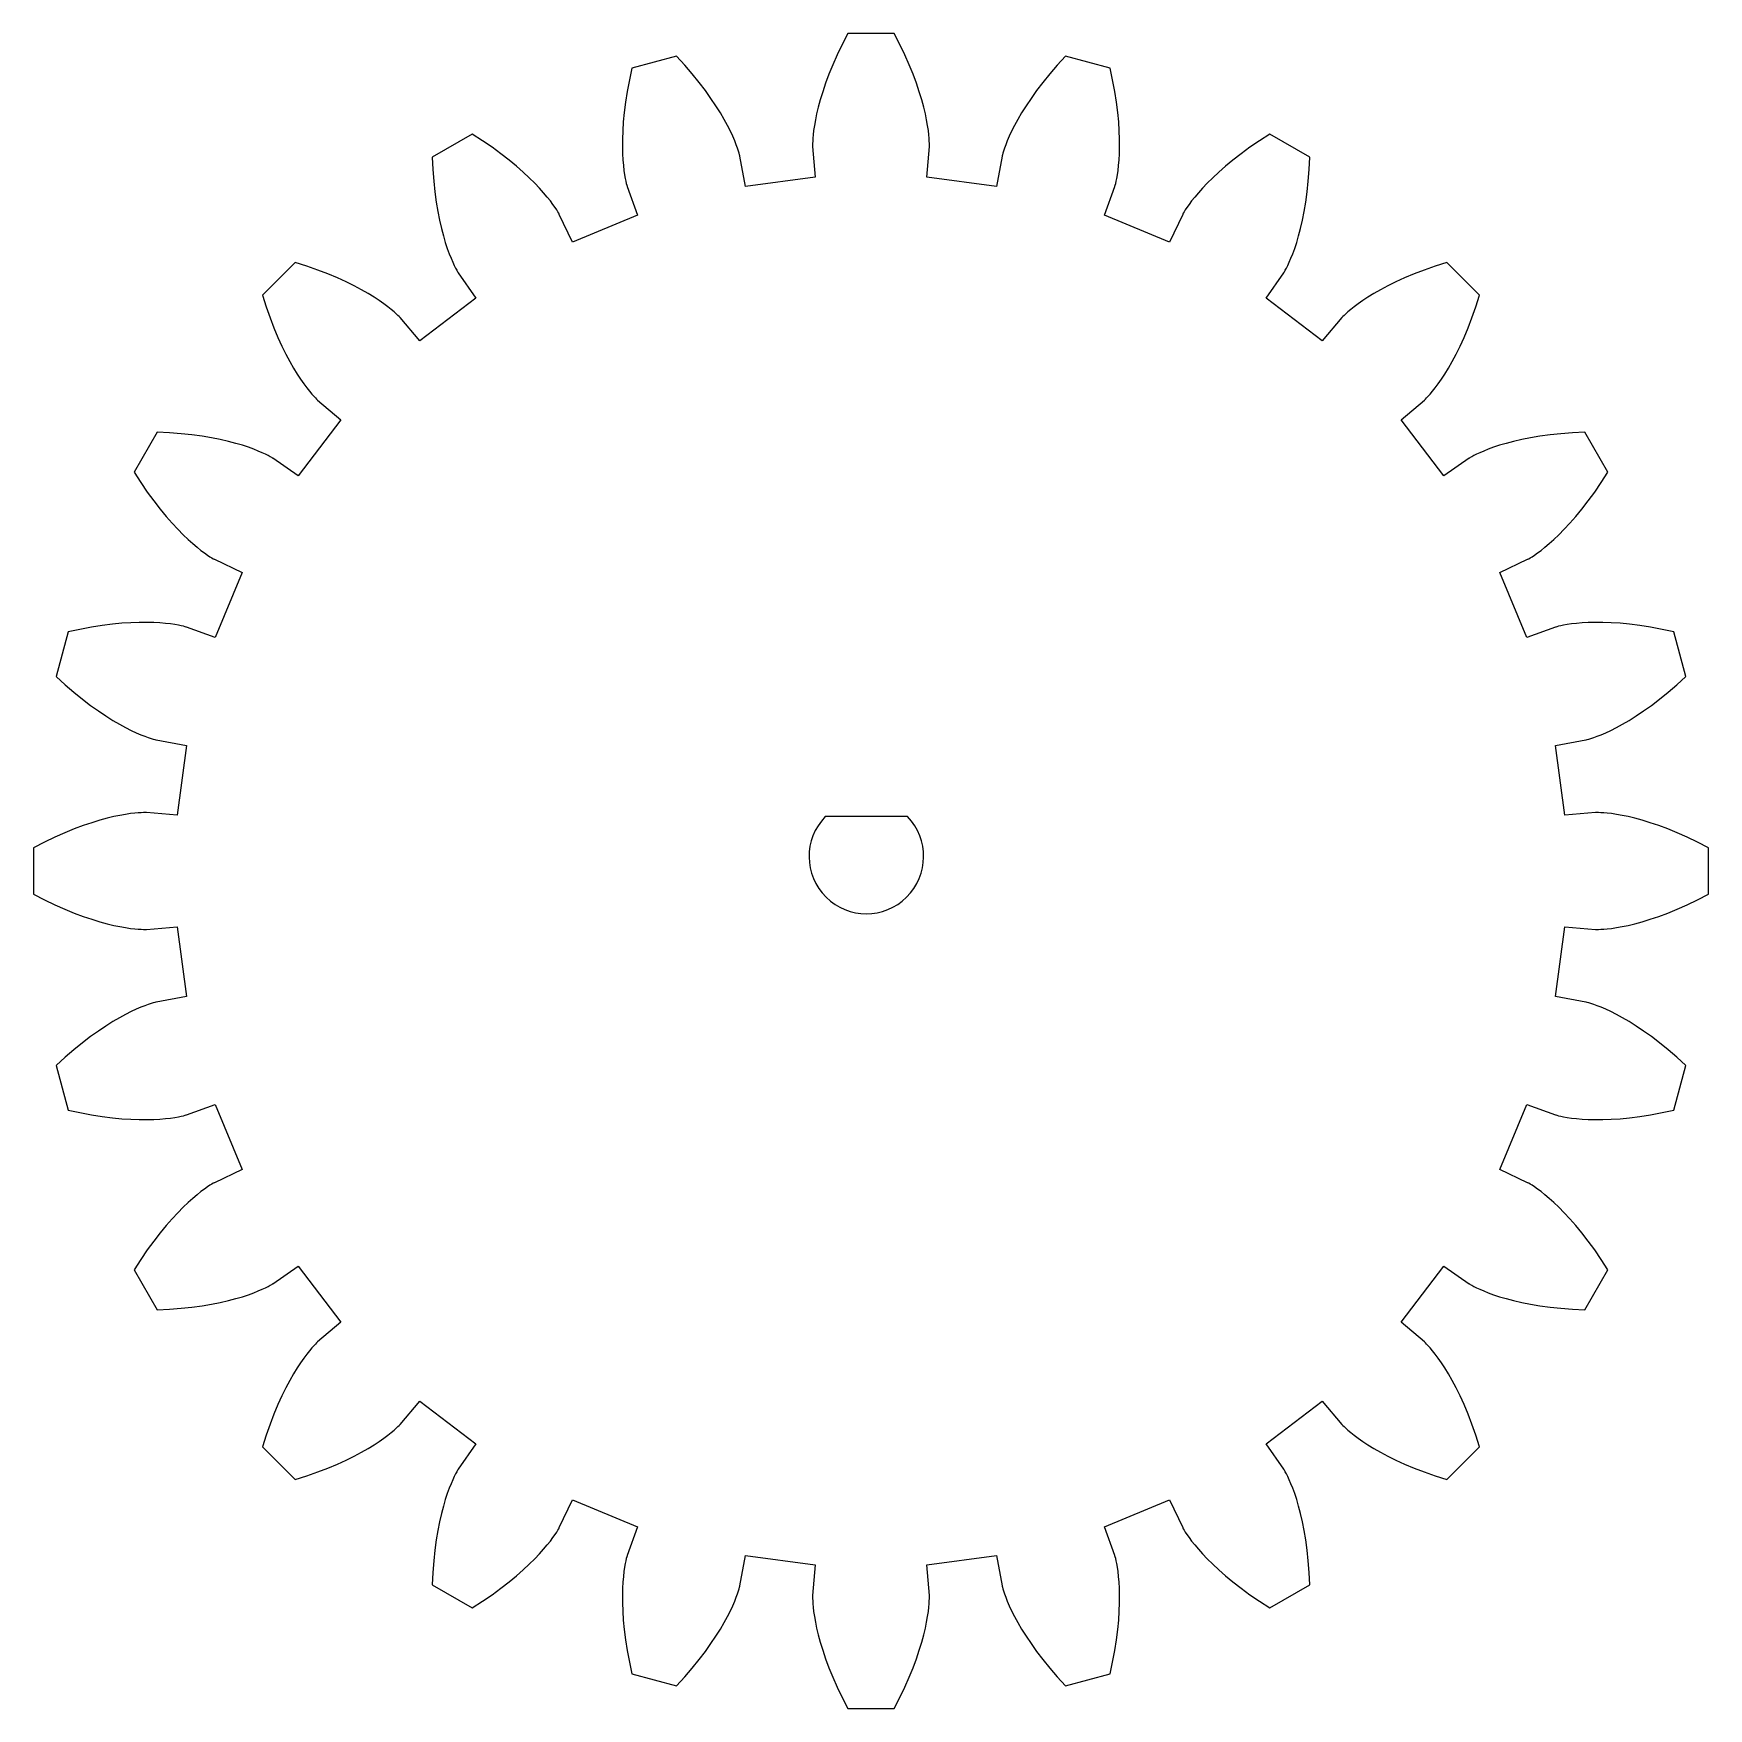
# Model space of a CAD drawing. Header units: millimetres. Extents: x -29.2 to 29.2, y -29.2 to 29.2.
import ezdxf

# ---------------------------------------------------------------- set-up
doc = ezdxf.new("R2010")
doc.units = ezdxf.units.MM

msp = doc.modelspace()

# ---------------------------------------------------------------- linework, layer by layer
at = {"color": 7, "linetype": 'Continuous', "lineweight": 25}
for p, q in [((-0.805, 29.239), (-1.002, 28.859)), ((0.805, 29.239), (-0.805, 29.239)), ((1.002, 28.859), (0.805, 29.239)), ((-1.002, 28.859), (-1.177, 28.494)), ((1.177, 28.494), (1.002, 28.859)), ((-6.79, 28.451), (-8.345, 28.034)), ((-6.502, 28.135), (-6.79, 28.451)), ((-6.238, 27.828), (-6.502, 28.135)), ((-1.332, 28.146), (-1.468, 27.814)), ((-1.177, 28.494), (-1.332, 28.146)), ((1.332, 28.146), (1.177, 28.494)), ((1.468, 27.814), (1.332, 28.146)), ((6.502, 28.135), (6.238, 27.828)), ((6.79, 28.451), (6.502, 28.135)), ((8.345, 28.034), (6.79, 28.451)), ((-8.437, 27.616), (-8.512, 27.219)), ((-8.345, 28.034), (-8.437, 27.616)), ((-5.998, 27.531), (-6.238, 27.828)), ((-5.781, 27.246), (-5.998, 27.531)), ((-1.585, 27.5), (-1.685, 27.204)), ((-1.468, 27.814), (-1.585, 27.5)), ((1.585, 27.5), (1.468, 27.814)), ((1.685, 27.204), (1.585, 27.5)), ((5.998, 27.531), (5.781, 27.246)), ((6.238, 27.828), (5.998, 27.531)), ((8.437, 27.616), (8.345, 28.034)), ((8.512, 27.219), (8.437, 27.616)), ((-8.512, 27.219), (-8.571, 26.842)), ((-5.586, 26.973), (-5.781, 27.246)), ((-5.413, 26.713), (-5.586, 26.973)), ((-1.77, 26.928), (-1.84, 26.671)), ((-1.685, 27.204), (-1.77, 26.928)), ((1.77, 26.928), (1.685, 27.204)), ((1.84, 26.671), (1.77, 26.928)), ((5.586, 26.973), (5.413, 26.713)), ((5.781, 27.246), (5.586, 26.973)), ((8.571, 26.842), (8.512, 27.219)), ((-8.616, 26.486), (-8.648, 26.152)), ((-8.571, 26.842), (-8.616, 26.486)), ((-5.26, 26.468), (-5.413, 26.713)), ((-5.125, 26.238), (-5.26, 26.468)), ((-1.897, 26.435), (-1.942, 26.22)), ((-1.84, 26.671), (-1.897, 26.435)), ((1.897, 26.435), (1.84, 26.671)), ((1.942, 26.22), (1.897, 26.435)), ((5.26, 26.468), (5.125, 26.238)), ((5.413, 26.713), (5.26, 26.468)), ((8.616, 26.486), (8.571, 26.842)), ((8.648, 26.152), (8.616, 26.486)), ((-8.669, 25.841), (-8.679, 25.552)), ((-8.648, 26.152), (-8.669, 25.841)), ((-5.009, 26.025), (-5.125, 26.238)), ((-4.91, 25.829), (-5.009, 26.025)), ((-4.827, 25.651), (-4.91, 25.829)), ((-2.002, 25.855), (-2.02, 25.705)), ((-1.977, 26.026), (-2.002, 25.855)), ((-1.942, 26.22), (-1.977, 26.026)), ((1.977, 26.026), (1.942, 26.22)), ((2.002, 25.855), (1.977, 26.026)), ((2.02, 25.705), (2.002, 25.855)), ((4.91, 25.829), (4.827, 25.651)), ((5.009, 26.025), (4.91, 25.829)), ((5.125, 26.238), (5.009, 26.025)), ((8.669, 25.841), (8.648, 26.152)), ((8.679, 25.552), (8.669, 25.841)), ((-13.922, 25.724), (-15.317, 24.919)), ((-13.562, 25.494), (-13.922, 25.724)), ((-13.228, 25.265), (-13.562, 25.494)), ((-12.919, 25.041), (-13.228, 25.265)), ((-8.679, 25.552), (-8.681, 25.286)), ((-8.681, 25.286), (-8.675, 25.043)), ((-4.758, 25.492), (-4.827, 25.651)), ((-4.702, 25.352), (-4.758, 25.492)), ((-4.659, 25.233), (-4.702, 25.352)), ((-4.626, 25.134), (-4.659, 25.233)), ((-2.036, 25.475), (-2.039, 25.394)), ((-2.039, 25.394), (-2.038, 25.336)), ((-2.038, 25.336), (-2.037, 25.301)), ((-2.037, 25.301), (-2.037, 25.29)), ((-2.037, 25.29), (-1.951, 24.222)), ((-2.031, 25.579), (-2.036, 25.475)), ((-2.02, 25.705), (-2.031, 25.579)), ((1.951, 24.222), (2.037, 25.29)), ((2.031, 25.579), (2.02, 25.705)), ((2.036, 25.475), (2.031, 25.579)), ((2.039, 25.394), (2.036, 25.475)), ((2.037, 25.301), (2.038, 25.336)), ((2.037, 25.29), (2.037, 25.301)), ((2.038, 25.336), (2.039, 25.394)), ((4.659, 25.233), (4.626, 25.134)), ((4.702, 25.352), (4.659, 25.233)), ((4.758, 25.492), (4.702, 25.352)), ((4.827, 25.651), (4.758, 25.492)), ((8.675, 25.043), (8.681, 25.286)), ((8.681, 25.286), (8.679, 25.552)), ((13.228, 25.265), (12.919, 25.041)), ((13.562, 25.494), (13.228, 25.265)), ((13.922, 25.724), (13.562, 25.494)), ((15.317, 24.919), (13.922, 25.724)), ((-15.317, 24.919), (-15.297, 24.492)), ((-12.636, 24.821), (-12.919, 25.041)), ((-12.377, 24.608), (-12.636, 24.821)), ((-12.142, 24.402), (-12.377, 24.608)), ((-8.675, 25.043), (-8.662, 24.824)), ((-8.662, 24.824), (-8.646, 24.628)), ((-8.646, 24.628), (-8.626, 24.456)), ((-4.603, 25.056), (-4.626, 25.134)), ((-4.589, 25), (-4.603, 25.056)), ((-4.581, 24.967), (-4.589, 25)), ((-4.578, 24.955), (-4.581, 24.967)), ((-4.385, 23.901), (-4.578, 24.955)), ((4.578, 24.955), (4.385, 23.901)), ((4.581, 24.967), (4.578, 24.955)), ((4.589, 25), (4.581, 24.967)), ((4.603, 25.056), (4.589, 25)), ((4.626, 25.134), (4.603, 25.056)), ((8.626, 24.456), (8.646, 24.628)), ((8.646, 24.628), (8.662, 24.824)), ((8.662, 24.824), (8.675, 25.043)), ((12.377, 24.608), (12.142, 24.402)), ((12.636, 24.821), (12.377, 24.608)), ((12.919, 25.041), (12.636, 24.821)), ((15.297, 24.492), (15.317, 24.919)), ((-15.297, 24.492), (-15.267, 24.088)), ((-15.267, 24.088), (-15.226, 23.709)), ((-11.931, 24.205), (-12.142, 24.402)), ((-11.742, 24.018), (-11.931, 24.205)), ((-11.574, 23.842), (-11.742, 24.018)), ((-8.626, 24.456), (-8.604, 24.307)), ((-8.604, 24.307), (-8.582, 24.182)), ((-8.582, 24.182), (-8.56, 24.08)), ((-8.56, 24.08), (-8.542, 24.001)), ((-8.542, 24.001), (-8.526, 23.945)), ((-1.951, 24.222), (-4.385, 23.901)), ((4.385, 23.901), (1.951, 24.222)), ((8.526, 23.945), (8.542, 24.001)), ((8.542, 24.001), (8.56, 24.08)), ((8.56, 24.08), (8.582, 24.182)), ((8.582, 24.182), (8.604, 24.307)), ((8.604, 24.307), (8.626, 24.456)), ((11.742, 24.018), (11.574, 23.842)), ((11.931, 24.205), (11.742, 24.018)), ((12.142, 24.402), (11.931, 24.205)), ((15.226, 23.709), (15.267, 24.088)), ((15.267, 24.088), (15.297, 24.492)), ((-15.226, 23.709), (-15.178, 23.354)), ((-11.428, 23.678), (-11.574, 23.842)), ((-11.301, 23.528), (-11.428, 23.678)), ((-11.193, 23.392), (-11.301, 23.528)), ((-11.104, 23.271), (-11.193, 23.392)), ((-8.526, 23.945), (-8.516, 23.912)), ((-8.516, 23.912), (-8.513, 23.901)), ((-8.513, 23.901), (-8.153, 22.891)), ((8.153, 22.891), (8.513, 23.901)), ((8.513, 23.901), (8.516, 23.912)), ((8.516, 23.912), (8.526, 23.945)), ((11.193, 23.392), (11.104, 23.271)), ((11.301, 23.528), (11.193, 23.392)), ((11.428, 23.678), (11.301, 23.528)), ((11.574, 23.842), (11.428, 23.678)), ((15.178, 23.354), (15.226, 23.709)), ((-15.178, 23.354), (-15.122, 23.023)), ((-15.122, 23.023), (-15.062, 22.717)), ((-11.031, 23.167), (-11.104, 23.271)), ((-10.974, 23.08), (-11.031, 23.167)), ((-10.931, 23.011), (-10.974, 23.08)), ((-10.903, 22.961), (-10.931, 23.011)), ((-10.886, 22.93), (-10.903, 22.961)), ((-10.881, 22.92), (-10.886, 22.93)), ((-10.422, 21.952), (-10.881, 22.92)), ((-8.153, 22.891), (-10.422, 21.952)), ((10.422, 21.952), (8.153, 22.891)), ((10.881, 22.92), (10.422, 21.952)), ((10.886, 22.93), (10.881, 22.92)), ((10.903, 22.961), (10.886, 22.93)), ((10.931, 23.011), (10.903, 22.961)), ((10.974, 23.08), (10.931, 23.011)), ((11.031, 23.167), (10.974, 23.08)), ((11.104, 23.271), (11.031, 23.167)), ((15.062, 22.717), (15.122, 23.023)), ((15.122, 23.023), (15.178, 23.354)), ((-15.062, 22.717), (-14.997, 22.435)), ((-14.997, 22.435), (-14.929, 22.178)), ((14.929, 22.178), (14.997, 22.435)), ((14.997, 22.435), (15.062, 22.717)), ((-14.929, 22.178), (-14.861, 21.945)), ((-14.861, 21.945), (-14.792, 21.736)), ((-14.792, 21.736), (-14.725, 21.551)), ((14.725, 21.551), (14.792, 21.736)), ((14.792, 21.736), (14.861, 21.945)), ((14.861, 21.945), (14.929, 22.178)), ((-20.106, 21.244), (-21.244, 20.106)), ((-19.698, 21.115), (-20.106, 21.244)), ((-19.316, 20.981), (-19.698, 21.115)), ((-14.725, 21.551), (-14.661, 21.39)), ((-14.661, 21.39), (-14.602, 21.252)), ((-14.602, 21.252), (-14.548, 21.136)), ((-14.548, 21.136), (-14.501, 21.044)), ((14.501, 21.044), (14.548, 21.136)), ((14.548, 21.136), (14.602, 21.252)), ((14.602, 21.252), (14.661, 21.39)), ((14.661, 21.39), (14.725, 21.551)), ((19.698, 21.115), (19.316, 20.981)), ((20.106, 21.244), (19.698, 21.115)), ((21.244, 20.106), (20.106, 21.244)), ((-18.96, 20.844), (-19.316, 20.981)), ((-18.629, 20.705), (-18.96, 20.844)), ((-18.324, 20.566), (-18.629, 20.705)), ((-18.044, 20.428), (-18.324, 20.566)), ((-14.501, 21.044), (-14.462, 20.972)), ((-14.462, 20.972), (-14.433, 20.922)), ((-14.433, 20.922), (-14.415, 20.893)), ((-14.415, 20.893), (-14.409, 20.883)), ((-14.409, 20.883), (-13.8, 20.001)), ((13.8, 20.001), (14.409, 20.883)), ((14.409, 20.883), (14.415, 20.893)), ((14.415, 20.893), (14.433, 20.922)), ((14.433, 20.922), (14.462, 20.972)), ((14.462, 20.972), (14.501, 21.044)), ((18.324, 20.566), (18.044, 20.428)), ((18.629, 20.705), (18.324, 20.566)), ((18.96, 20.844), (18.629, 20.705)), ((19.316, 20.981), (18.96, 20.844)), ((-21.244, 20.106), (-21.115, 19.698)), ((-17.789, 20.292), (-18.044, 20.428)), ((-17.558, 20.161), (-17.789, 20.292)), ((-17.351, 20.034), (-17.558, 20.161)), ((-17.167, 19.914), (-17.351, 20.034)), ((-17.005, 19.801), (-17.167, 19.914)), ((-13.8, 20.001), (-15.748, 18.506)), ((15.748, 18.506), (13.8, 20.001)), ((17.167, 19.914), (17.005, 19.801)), ((17.351, 20.034), (17.167, 19.914)), ((17.558, 20.161), (17.351, 20.034)), ((17.789, 20.292), (17.558, 20.161)), ((18.044, 20.428), (17.789, 20.292)), ((21.115, 19.698), (21.244, 20.106)), ((-21.115, 19.698), (-20.981, 19.316)), ((-20.981, 19.316), (-20.844, 18.96)), ((-16.866, 19.698), (-17.005, 19.801)), ((-16.748, 19.605), (-16.866, 19.698)), ((-16.651, 19.523), (-16.748, 19.605)), ((-16.573, 19.453), (-16.651, 19.523)), ((-16.515, 19.398), (-16.573, 19.453)), ((-16.474, 19.357), (-16.515, 19.398)), ((-16.45, 19.331), (-16.474, 19.357)), ((-16.443, 19.323), (-16.45, 19.331)), ((-15.748, 18.506), (-16.443, 19.323)), ((16.443, 19.323), (15.748, 18.506)), ((16.45, 19.331), (16.443, 19.323)), ((16.474, 19.357), (16.45, 19.331)), ((16.515, 19.398), (16.474, 19.357)), ((16.573, 19.453), (16.515, 19.398)), ((16.651, 19.523), (16.573, 19.453)), ((16.748, 19.605), (16.651, 19.523)), ((16.866, 19.698), (16.748, 19.605)), ((17.005, 19.801), (16.866, 19.698)), ((20.844, 18.96), (20.981, 19.316)), ((20.981, 19.316), (21.115, 19.698)), ((-20.844, 18.96), (-20.705, 18.629)), ((20.705, 18.629), (20.844, 18.96)), ((-20.705, 18.629), (-20.566, 18.324)), ((-20.566, 18.324), (-20.428, 18.044)), ((20.428, 18.044), (20.566, 18.324)), ((20.566, 18.324), (20.705, 18.629)), ((-20.428, 18.044), (-20.292, 17.789)), ((-20.292, 17.789), (-20.161, 17.558)), ((-20.161, 17.558), (-20.034, 17.351)), ((20.034, 17.351), (20.161, 17.558)), ((20.161, 17.558), (20.292, 17.789)), ((20.292, 17.789), (20.428, 18.044)), ((-20.034, 17.351), (-19.914, 17.167)), ((-19.914, 17.167), (-19.801, 17.005)), ((-19.801, 17.005), (-19.698, 16.866)), ((19.698, 16.866), (19.801, 17.005)), ((19.801, 17.005), (19.914, 17.167)), ((19.914, 17.167), (20.034, 17.351)), ((-19.698, 16.866), (-19.605, 16.748)), ((-19.605, 16.748), (-19.523, 16.651)), ((-19.523, 16.651), (-19.453, 16.573)), ((-19.453, 16.573), (-19.398, 16.515)), ((-19.398, 16.515), (-19.357, 16.474)), ((-19.357, 16.474), (-19.331, 16.45)), ((-19.331, 16.45), (-19.323, 16.443)), ((-19.323, 16.443), (-18.506, 15.748)), ((18.506, 15.748), (19.323, 16.443)), ((19.323, 16.443), (19.331, 16.45)), ((19.331, 16.45), (19.357, 16.474)), ((19.357, 16.474), (19.398, 16.515)), ((19.398, 16.515), (19.453, 16.573)), ((19.453, 16.573), (19.523, 16.651)), ((19.523, 16.651), (19.605, 16.748)), ((19.605, 16.748), (19.698, 16.866)), ((-24.919, 15.317), (-25.724, 13.922)), ((-24.492, 15.297), (-24.919, 15.317)), ((-24.088, 15.267), (-24.492, 15.297)), ((-23.709, 15.226), (-24.088, 15.267)), ((-23.354, 15.178), (-23.709, 15.226)), ((-18.506, 15.748), (-20.001, 13.8)), ((20.001, 13.8), (18.506, 15.748)), ((23.709, 15.226), (23.354, 15.178)), ((24.088, 15.267), (23.709, 15.226)), ((24.492, 15.297), (24.088, 15.267)), ((24.919, 15.317), (24.492, 15.297)), ((25.724, 13.922), (24.919, 15.317)), ((-23.023, 15.122), (-23.354, 15.178)), ((-22.717, 15.062), (-23.023, 15.122)), ((-22.435, 14.997), (-22.717, 15.062)), ((-22.178, 14.929), (-22.435, 14.997)), ((-21.945, 14.861), (-22.178, 14.929)), ((-21.736, 14.792), (-21.945, 14.861)), ((-21.551, 14.725), (-21.736, 14.792)), ((-21.39, 14.661), (-21.551, 14.725)), ((-21.252, 14.602), (-21.39, 14.661)), ((21.39, 14.661), (21.252, 14.602)), ((21.551, 14.725), (21.39, 14.661)), ((21.736, 14.792), (21.551, 14.725)), ((21.945, 14.861), (21.736, 14.792)), ((22.178, 14.929), (21.945, 14.861)), ((22.435, 14.997), (22.178, 14.929)), ((22.717, 15.062), (22.435, 14.997)), ((23.023, 15.122), (22.717, 15.062)), ((23.354, 15.178), (23.023, 15.122)), ((-21.136, 14.548), (-21.252, 14.602)), ((-21.044, 14.501), (-21.136, 14.548)), ((-20.972, 14.462), (-21.044, 14.501)), ((-20.922, 14.433), (-20.972, 14.462)), ((-20.893, 14.415), (-20.922, 14.433)), ((-20.883, 14.409), (-20.893, 14.415)), ((-20.001, 13.8), (-20.883, 14.409)), ((20.883, 14.409), (20.001, 13.8)), ((20.893, 14.415), (20.883, 14.409)), ((20.922, 14.433), (20.893, 14.415)), ((20.972, 14.462), (20.922, 14.433)), ((21.044, 14.501), (20.972, 14.462)), ((21.136, 14.548), (21.044, 14.501)), ((21.252, 14.602), (21.136, 14.548)), ((-25.724, 13.922), (-25.494, 13.562)), ((-25.494, 13.562), (-25.265, 13.228)), ((25.265, 13.228), (25.494, 13.562)), ((25.494, 13.562), (25.724, 13.922)), ((-25.265, 13.228), (-25.041, 12.919)), ((-25.041, 12.919), (-24.821, 12.636)), ((24.821, 12.636), (25.041, 12.919)), ((25.041, 12.919), (25.265, 13.228)), ((-24.821, 12.636), (-24.608, 12.377)), ((-24.608, 12.377), (-24.402, 12.142)), ((24.402, 12.142), (24.608, 12.377)), ((24.608, 12.377), (24.821, 12.636)), ((-24.402, 12.142), (-24.205, 11.931)), ((-24.205, 11.931), (-24.018, 11.742)), ((-24.018, 11.742), (-23.842, 11.574)), ((23.842, 11.574), (24.018, 11.742)), ((24.018, 11.742), (24.205, 11.931)), ((24.205, 11.931), (24.402, 12.142)), ((-23.842, 11.574), (-23.678, 11.428)), ((-23.678, 11.428), (-23.528, 11.301)), ((-23.528, 11.301), (-23.392, 11.193)), ((-23.392, 11.193), (-23.271, 11.104)), ((23.271, 11.104), (23.392, 11.193)), ((23.392, 11.193), (23.528, 11.301)), ((23.528, 11.301), (23.678, 11.428)), ((23.678, 11.428), (23.842, 11.574)), ((-23.271, 11.104), (-23.167, 11.031)), ((-23.167, 11.031), (-23.08, 10.974)), ((-23.08, 10.974), (-23.011, 10.931)), ((-23.011, 10.931), (-22.961, 10.903)), ((-22.961, 10.903), (-22.93, 10.886)), ((-22.93, 10.886), (-22.92, 10.881)), ((-22.92, 10.881), (-21.952, 10.422)), ((21.952, 10.422), (22.92, 10.881)), ((22.92, 10.881), (22.93, 10.886)), ((22.93, 10.886), (22.961, 10.903)), ((22.961, 10.903), (23.011, 10.931)), ((23.011, 10.931), (23.08, 10.974)), ((23.08, 10.974), (23.167, 11.031)), ((23.167, 11.031), (23.271, 11.104)), ((-21.952, 10.422), (-22.891, 8.153)), ((22.891, 8.153), (21.952, 10.422)), ((-28.034, 8.345), (-28.451, 6.79)), ((-27.616, 8.437), (-28.034, 8.345)), ((-27.219, 8.512), (-27.616, 8.437)), ((-26.842, 8.571), (-27.219, 8.512)), ((-26.486, 8.616), (-26.842, 8.571)), ((-26.152, 8.648), (-26.486, 8.616)), ((-25.841, 8.669), (-26.152, 8.648)), ((-25.552, 8.679), (-25.841, 8.669)), ((-25.286, 8.681), (-25.552, 8.679)), ((-25.043, 8.675), (-25.286, 8.681)), ((-24.824, 8.662), (-25.043, 8.675)), ((-24.628, 8.646), (-24.824, 8.662)), ((-24.456, 8.626), (-24.628, 8.646)), ((-24.307, 8.604), (-24.456, 8.626)), ((-24.182, 8.582), (-24.307, 8.604)), ((-24.08, 8.56), (-24.182, 8.582)), ((-24.001, 8.542), (-24.08, 8.56)), ((-23.945, 8.526), (-24.001, 8.542)), ((-23.912, 8.516), (-23.945, 8.526)), ((-23.901, 8.513), (-23.912, 8.516)), ((-22.891, 8.153), (-23.901, 8.513)), ((23.901, 8.513), (22.891, 8.153)), ((23.912, 8.516), (23.901, 8.513)), ((23.945, 8.526), (23.912, 8.516)), ((24.001, 8.542), (23.945, 8.526)), ((24.08, 8.56), (24.001, 8.542)), ((24.182, 8.582), (24.08, 8.56)), ((24.307, 8.604), (24.182, 8.582)), ((24.456, 8.626), (24.307, 8.604)), ((24.628, 8.646), (24.456, 8.626)), ((24.824, 8.662), (24.628, 8.646)), ((25.043, 8.675), (24.824, 8.662)), ((25.286, 8.681), (25.043, 8.675)), ((25.552, 8.679), (25.286, 8.681)), ((25.841, 8.669), (25.552, 8.679)), ((26.152, 8.648), (25.841, 8.669)), ((26.486, 8.616), (26.152, 8.648)), ((26.842, 8.571), (26.486, 8.616)), ((27.219, 8.512), (26.842, 8.571)), ((27.616, 8.437), (27.219, 8.512)), ((28.034, 8.345), (27.616, 8.437)), ((28.451, 6.79), (28.034, 8.345)), ((-28.451, 6.79), (-28.135, 6.502)), ((-28.135, 6.502), (-27.828, 6.238)), ((27.828, 6.238), (28.135, 6.502)), ((28.135, 6.502), (28.451, 6.79)), ((-27.828, 6.238), (-27.531, 5.998)), ((-27.531, 5.998), (-27.246, 5.781)), ((27.246, 5.781), (27.531, 5.998)), ((27.531, 5.998), (27.828, 6.238)), ((-27.246, 5.781), (-26.973, 5.586)), ((-26.973, 5.586), (-26.713, 5.413)), ((-26.713, 5.413), (-26.468, 5.26)), ((26.468, 5.26), (26.713, 5.413)), ((26.713, 5.413), (26.973, 5.586)), ((26.973, 5.586), (27.246, 5.781)), ((-26.468, 5.26), (-26.238, 5.125)), ((-26.238, 5.125), (-26.025, 5.009)), ((-26.025, 5.009), (-25.829, 4.91)), ((-25.829, 4.91), (-25.651, 4.827)), ((-25.651, 4.827), (-25.492, 4.758)), ((-25.492, 4.758), (-25.352, 4.702)), ((-25.352, 4.702), (-25.233, 4.659)), ((25.233, 4.659), (25.352, 4.702)), ((25.352, 4.702), (25.492, 4.758)), ((25.492, 4.758), (25.651, 4.827)), ((25.651, 4.827), (25.829, 4.91)), ((25.829, 4.91), (26.025, 5.009)), ((26.025, 5.009), (26.238, 5.125)), ((26.238, 5.125), (26.468, 5.26)), ((-25.233, 4.659), (-25.134, 4.626)), ((-25.134, 4.626), (-25.056, 4.603)), ((-25.056, 4.603), (-25, 4.589)), ((-25, 4.589), (-24.967, 4.581)), ((-24.967, 4.581), (-24.955, 4.578)), ((-24.955, 4.578), (-23.901, 4.385)), ((-23.901, 4.385), (-24.222, 1.951)), ((23.901, 4.385), (24.955, 4.578)), ((24.222, 1.951), (23.901, 4.385)), ((24.955, 4.578), (24.967, 4.581)), ((24.967, 4.581), (25, 4.589)), ((25, 4.589), (25.056, 4.603)), ((25.056, 4.603), (25.134, 4.626)), ((25.134, 4.626), (25.233, 4.659)), ((-26.928, 1.77), (-27.204, 1.685)), ((-26.671, 1.84), (-26.928, 1.77)), ((-26.435, 1.897), (-26.671, 1.84)), ((-26.22, 1.942), (-26.435, 1.897)), ((-26.026, 1.977), (-26.22, 1.942)), ((-25.855, 2.002), (-26.026, 1.977)), ((-25.705, 2.02), (-25.855, 2.002)), ((-25.579, 2.031), (-25.705, 2.02)), ((-25.475, 2.036), (-25.579, 2.031)), ((-25.394, 2.039), (-25.475, 2.036)), ((-25.336, 2.038), (-25.394, 2.039)), ((-25.301, 2.037), (-25.336, 2.038)), ((-25.29, 2.037), (-25.301, 2.037)), ((-24.222, 1.951), (-25.29, 2.037)), ((1.276, 1.897), (-1.6, 1.897)), ((25.29, 2.037), (24.222, 1.951)), ((25.301, 2.037), (25.29, 2.037)), ((25.336, 2.038), (25.301, 2.037)), ((25.394, 2.039), (25.336, 2.038)), ((25.475, 2.036), (25.394, 2.039)), ((25.579, 2.031), (25.475, 2.036)), ((25.705, 2.02), (25.579, 2.031)), ((25.855, 2.002), (25.705, 2.02)), ((26.026, 1.977), (25.855, 2.002)), ((26.22, 1.942), (26.026, 1.977)), ((26.435, 1.897), (26.22, 1.942)), ((26.671, 1.84), (26.435, 1.897)), ((26.928, 1.77), (26.671, 1.84)), ((27.204, 1.685), (26.928, 1.77)), ((-28.494, 1.177), (-28.859, 1.002)), ((-28.146, 1.332), (-28.494, 1.177)), ((-27.814, 1.468), (-28.146, 1.332)), ((-27.5, 1.585), (-27.814, 1.468)), ((-27.204, 1.685), (-27.5, 1.585)), ((27.5, 1.585), (27.204, 1.685)), ((27.814, 1.468), (27.5, 1.585)), ((28.146, 1.332), (27.814, 1.468)), ((28.494, 1.177), (28.146, 1.332)), ((28.859, 1.002), (28.494, 1.177)), ((-28.859, 1.002), (-29.239, 0.805)), ((-29.239, 0.805), (-29.239, -0.805)), ((29.239, 0.805), (28.859, 1.002)), ((29.239, -0.805), (29.239, 0.805)), ((-29.239, -0.805), (-28.859, -1.002)), ((-28.859, -1.002), (-28.494, -1.177)), ((28.494, -1.177), (28.859, -1.002)), ((28.859, -1.002), (29.239, -0.805)), ((-28.494, -1.177), (-28.146, -1.332)), ((-28.146, -1.332), (-27.814, -1.468)), ((-27.814, -1.468), (-27.5, -1.585)), ((-27.5, -1.585), (-27.204, -1.685)), ((-27.204, -1.685), (-26.928, -1.77)), ((26.928, -1.77), (27.204, -1.685)), ((27.204, -1.685), (27.5, -1.585)), ((27.5, -1.585), (27.814, -1.468)), ((27.814, -1.468), (28.146, -1.332)), ((28.146, -1.332), (28.494, -1.177)), ((-26.928, -1.77), (-26.671, -1.84)), ((-26.671, -1.84), (-26.435, -1.897)), ((-26.435, -1.897), (-26.22, -1.942)), ((-26.22, -1.942), (-26.026, -1.977)), ((-26.026, -1.977), (-25.855, -2.002)), ((-25.855, -2.002), (-25.705, -2.02)), ((-25.705, -2.02), (-25.579, -2.031)), ((-25.579, -2.031), (-25.475, -2.036)), ((-25.475, -2.036), (-25.394, -2.039)), ((-25.394, -2.039), (-25.336, -2.038)), ((-25.336, -2.038), (-25.301, -2.037)), ((-25.301, -2.037), (-25.29, -2.037)), ((-25.29, -2.037), (-24.222, -1.951)), ((-24.222, -1.951), (-23.901, -4.385)), ((23.901, -4.385), (24.222, -1.951)), ((24.222, -1.951), (25.29, -2.037)), ((25.29, -2.037), (25.301, -2.037)), ((25.301, -2.037), (25.336, -2.038)), ((25.336, -2.038), (25.394, -2.039)), ((25.394, -2.039), (25.475, -2.036)), ((25.475, -2.036), (25.579, -2.031)), ((25.579, -2.031), (25.705, -2.02)), ((25.705, -2.02), (25.855, -2.002)), ((25.855, -2.002), (26.026, -1.977)), ((26.026, -1.977), (26.22, -1.942)), ((26.22, -1.942), (26.435, -1.897)), ((26.435, -1.897), (26.671, -1.84)), ((26.671, -1.84), (26.928, -1.77)), ((-25.233, -4.659), (-25.352, -4.702)), ((-25.134, -4.626), (-25.233, -4.659)), ((-25.056, -4.603), (-25.134, -4.626)), ((-25, -4.589), (-25.056, -4.603)), ((-24.967, -4.581), (-25, -4.589)), ((-24.955, -4.578), (-24.967, -4.581)), ((-23.901, -4.385), (-24.955, -4.578)), ((24.955, -4.578), (23.901, -4.385)), ((24.967, -4.581), (24.955, -4.578)), ((25, -4.589), (24.967, -4.581)), ((25.056, -4.603), (25, -4.589)), ((25.134, -4.626), (25.056, -4.603)), ((25.233, -4.659), (25.134, -4.626)), ((25.352, -4.702), (25.233, -4.659)), ((-26.468, -5.26), (-26.713, -5.413)), ((-26.238, -5.125), (-26.468, -5.26)), ((-26.025, -5.009), (-26.238, -5.125)), ((-25.829, -4.91), (-26.025, -5.009)), ((-25.651, -4.827), (-25.829, -4.91)), ((-25.492, -4.758), (-25.651, -4.827)), ((-25.352, -4.702), (-25.492, -4.758)), ((25.492, -4.758), (25.352, -4.702)), ((25.651, -4.827), (25.492, -4.758)), ((25.829, -4.91), (25.651, -4.827)), ((26.025, -5.009), (25.829, -4.91)), ((26.238, -5.125), (26.025, -5.009)), ((26.468, -5.26), (26.238, -5.125)), ((26.713, -5.413), (26.468, -5.26)), ((-27.246, -5.781), (-27.531, -5.998)), ((-26.973, -5.586), (-27.246, -5.781)), ((-26.713, -5.413), (-26.973, -5.586)), ((26.973, -5.586), (26.713, -5.413)), ((27.246, -5.781), (26.973, -5.586)), ((27.531, -5.998), (27.246, -5.781)), ((-27.828, -6.238), (-28.135, -6.502)), ((-27.531, -5.998), (-27.828, -6.238)), ((27.828, -6.238), (27.531, -5.998)), ((28.135, -6.502), (27.828, -6.238)), ((-28.135, -6.502), (-28.451, -6.79)), ((-28.451, -6.79), (-28.034, -8.345)), ((28.034, -8.345), (28.451, -6.79)), ((28.451, -6.79), (28.135, -6.502)), ((-23.901, -8.513), (-22.891, -8.153)), ((-22.891, -8.153), (-21.952, -10.422)), ((21.952, -10.422), (22.891, -8.153)), ((22.891, -8.153), (23.901, -8.513)), ((-28.034, -8.345), (-27.616, -8.437)), ((-27.616, -8.437), (-27.219, -8.512)), ((-27.219, -8.512), (-26.842, -8.571)), ((-26.842, -8.571), (-26.486, -8.616)), ((-26.486, -8.616), (-26.152, -8.648)), ((-26.152, -8.648), (-25.841, -8.669)), ((-25.841, -8.669), (-25.552, -8.679)), ((-25.552, -8.679), (-25.286, -8.681)), ((-25.286, -8.681), (-25.043, -8.675)), ((-25.043, -8.675), (-24.824, -8.662)), ((-24.824, -8.662), (-24.628, -8.646)), ((-24.628, -8.646), (-24.456, -8.626)), ((-24.456, -8.626), (-24.307, -8.604)), ((-24.307, -8.604), (-24.182, -8.582)), ((-24.182, -8.582), (-24.08, -8.56)), ((-24.08, -8.56), (-24.001, -8.542)), ((-24.001, -8.542), (-23.945, -8.526)), ((-23.945, -8.526), (-23.912, -8.516)), ((-23.912, -8.516), (-23.901, -8.513)), ((23.901, -8.513), (23.912, -8.516)), ((23.912, -8.516), (23.945, -8.526)), ((23.945, -8.526), (24.001, -8.542)), ((24.001, -8.542), (24.08, -8.56)), ((24.08, -8.56), (24.182, -8.582)), ((24.182, -8.582), (24.307, -8.604)), ((24.307, -8.604), (24.456, -8.626)), ((24.456, -8.626), (24.628, -8.646)), ((24.628, -8.646), (24.824, -8.662)), ((24.824, -8.662), (25.043, -8.675)), ((25.043, -8.675), (25.286, -8.681)), ((25.286, -8.681), (25.552, -8.679)), ((25.552, -8.679), (25.841, -8.669)), ((25.841, -8.669), (26.152, -8.648)), ((26.152, -8.648), (26.486, -8.616)), ((26.486, -8.616), (26.842, -8.571)), ((26.842, -8.571), (27.219, -8.512)), ((27.219, -8.512), (27.616, -8.437)), ((27.616, -8.437), (28.034, -8.345)), ((-21.952, -10.422), (-22.92, -10.881)), ((22.92, -10.881), (21.952, -10.422)), ((-23.271, -11.104), (-23.392, -11.193)), ((-23.167, -11.031), (-23.271, -11.104)), ((-23.08, -10.974), (-23.167, -11.031)), ((-23.011, -10.931), (-23.08, -10.974)), ((-22.961, -10.903), (-23.011, -10.931)), ((-22.93, -10.886), (-22.961, -10.903)), ((-22.92, -10.881), (-22.93, -10.886)), ((22.93, -10.886), (22.92, -10.881)), ((22.961, -10.903), (22.93, -10.886)), ((23.011, -10.931), (22.961, -10.903)), ((23.08, -10.974), (23.011, -10.931)), ((23.167, -11.031), (23.08, -10.974)), ((23.271, -11.104), (23.167, -11.031)), ((23.392, -11.193), (23.271, -11.104)), ((-23.842, -11.574), (-24.018, -11.742)), ((-23.678, -11.428), (-23.842, -11.574)), ((-23.528, -11.301), (-23.678, -11.428)), ((-23.392, -11.193), (-23.528, -11.301)), ((23.528, -11.301), (23.392, -11.193)), ((23.678, -11.428), (23.528, -11.301)), ((23.842, -11.574), (23.678, -11.428)), ((24.018, -11.742), (23.842, -11.574)), ((-24.402, -12.142), (-24.608, -12.377)), ((-24.205, -11.931), (-24.402, -12.142)), ((-24.018, -11.742), (-24.205, -11.931)), ((24.205, -11.931), (24.018, -11.742)), ((24.402, -12.142), (24.205, -11.931)), ((24.608, -12.377), (24.402, -12.142)), ((-24.821, -12.636), (-25.041, -12.919)), ((-24.608, -12.377), (-24.821, -12.636)), ((24.821, -12.636), (24.608, -12.377)), ((25.041, -12.919), (24.821, -12.636)), ((-25.265, -13.228), (-25.494, -13.562)), ((-25.041, -12.919), (-25.265, -13.228)), ((25.265, -13.228), (25.041, -12.919)), ((25.494, -13.562), (25.265, -13.228)), ((-25.494, -13.562), (-25.724, -13.922)), ((-25.724, -13.922), (-24.919, -15.317)), ((-20.883, -14.409), (-20.001, -13.8)), ((-20.001, -13.8), (-18.506, -15.748)), ((18.506, -15.748), (20.001, -13.8)), ((20.001, -13.8), (20.883, -14.409)), ((24.919, -15.317), (25.724, -13.922)), ((25.724, -13.922), (25.494, -13.562)), ((-21.39, -14.661), (-21.252, -14.602)), ((-21.252, -14.602), (-21.136, -14.548)), ((-21.136, -14.548), (-21.044, -14.501)), ((-21.044, -14.501), (-20.972, -14.462)), ((-20.972, -14.462), (-20.922, -14.433)), ((-20.922, -14.433), (-20.893, -14.415)), ((-20.893, -14.415), (-20.883, -14.409)), ((20.883, -14.409), (20.893, -14.415)), ((20.893, -14.415), (20.922, -14.433)), ((20.922, -14.433), (20.972, -14.462)), ((20.972, -14.462), (21.044, -14.501)), ((21.044, -14.501), (21.136, -14.548)), ((21.136, -14.548), (21.252, -14.602)), ((21.252, -14.602), (21.39, -14.661)), ((-23.709, -15.226), (-23.354, -15.178)), ((-23.354, -15.178), (-23.023, -15.122)), ((-23.023, -15.122), (-22.717, -15.062)), ((-22.717, -15.062), (-22.435, -14.997)), ((-22.435, -14.997), (-22.178, -14.929)), ((-22.178, -14.929), (-21.945, -14.861)), ((-21.945, -14.861), (-21.736, -14.792)), ((-21.736, -14.792), (-21.551, -14.725)), ((-21.551, -14.725), (-21.39, -14.661)), ((21.39, -14.661), (21.551, -14.725)), ((21.551, -14.725), (21.736, -14.792)), ((21.736, -14.792), (21.945, -14.861)), ((21.945, -14.861), (22.178, -14.929)), ((22.178, -14.929), (22.435, -14.997)), ((22.435, -14.997), (22.717, -15.062)), ((22.717, -15.062), (23.023, -15.122)), ((23.023, -15.122), (23.354, -15.178)), ((23.354, -15.178), (23.709, -15.226)), ((-24.919, -15.317), (-24.492, -15.297)), ((-24.492, -15.297), (-24.088, -15.267)), ((-24.088, -15.267), (-23.709, -15.226)), ((-18.506, -15.748), (-19.323, -16.443)), ((19.323, -16.443), (18.506, -15.748)), ((23.709, -15.226), (24.088, -15.267)), ((24.088, -15.267), (24.492, -15.297)), ((24.492, -15.297), (24.919, -15.317)), ((-19.698, -16.866), (-19.801, -17.005)), ((-19.605, -16.748), (-19.698, -16.866)), ((-19.523, -16.651), (-19.605, -16.748)), ((-19.453, -16.573), (-19.523, -16.651)), ((-19.398, -16.515), (-19.453, -16.573)), ((-19.357, -16.474), (-19.398, -16.515)), ((-19.331, -16.45), (-19.357, -16.474)), ((-19.323, -16.443), (-19.331, -16.45)), ((19.331, -16.45), (19.323, -16.443)), ((19.357, -16.474), (19.331, -16.45)), ((19.398, -16.515), (19.357, -16.474)), ((19.453, -16.573), (19.398, -16.515)), ((19.523, -16.651), (19.453, -16.573)), ((19.605, -16.748), (19.523, -16.651)), ((19.698, -16.866), (19.605, -16.748)), ((19.801, -17.005), (19.698, -16.866)), ((-20.034, -17.351), (-20.161, -17.558)), ((-19.914, -17.167), (-20.034, -17.351)), ((-19.801, -17.005), (-19.914, -17.167)), ((19.914, -17.167), (19.801, -17.005)), ((20.034, -17.351), (19.914, -17.167)), ((20.161, -17.558), (20.034, -17.351)), ((-20.428, -18.044), (-20.566, -18.324)), ((-20.292, -17.789), (-20.428, -18.044)), ((-20.161, -17.558), (-20.292, -17.789)), ((20.292, -17.789), (20.161, -17.558)), ((20.428, -18.044), (20.292, -17.789)), ((20.566, -18.324), (20.428, -18.044)), ((-20.705, -18.629), (-20.844, -18.96)), ((-20.566, -18.324), (-20.705, -18.629)), ((-16.443, -19.323), (-15.748, -18.506)), ((-15.748, -18.506), (-13.8, -20.001)), ((13.8, -20.001), (15.748, -18.506)), ((15.748, -18.506), (16.443, -19.323)), ((20.705, -18.629), (20.566, -18.324)), ((20.844, -18.96), (20.705, -18.629)), ((-20.844, -18.96), (-20.981, -19.316)), ((20.981, -19.316), (20.844, -18.96)), ((-21.115, -19.698), (-21.244, -20.106)), ((-20.981, -19.316), (-21.115, -19.698)), ((-17.167, -19.914), (-17.005, -19.801)), ((-17.005, -19.801), (-16.866, -19.698)), ((-16.866, -19.698), (-16.748, -19.605)), ((-16.748, -19.605), (-16.651, -19.523)), ((-16.651, -19.523), (-16.573, -19.453)), ((-16.573, -19.453), (-16.515, -19.398)), ((-16.515, -19.398), (-16.474, -19.357)), ((-16.474, -19.357), (-16.45, -19.331)), ((-16.45, -19.331), (-16.443, -19.323)), ((16.443, -19.323), (16.45, -19.331)), ((16.45, -19.331), (16.474, -19.357)), ((16.474, -19.357), (16.515, -19.398)), ((16.515, -19.398), (16.573, -19.453)), ((16.573, -19.453), (16.651, -19.523)), ((16.651, -19.523), (16.748, -19.605)), ((16.748, -19.605), (16.866, -19.698)), ((16.866, -19.698), (17.005, -19.801)), ((17.005, -19.801), (17.167, -19.914)), ((21.115, -19.698), (20.981, -19.316)), ((21.244, -20.106), (21.115, -19.698)), ((-21.244, -20.106), (-20.106, -21.244)), ((-18.324, -20.566), (-18.044, -20.428)), ((-18.044, -20.428), (-17.789, -20.292)), ((-17.789, -20.292), (-17.558, -20.161)), ((-17.558, -20.161), (-17.351, -20.034)), ((-17.351, -20.034), (-17.167, -19.914)), ((-13.8, -20.001), (-14.409, -20.883)), ((14.409, -20.883), (13.8, -20.001)), ((17.167, -19.914), (17.351, -20.034)), ((17.351, -20.034), (17.558, -20.161)), ((17.558, -20.161), (17.789, -20.292)), ((17.789, -20.292), (18.044, -20.428)), ((18.044, -20.428), (18.324, -20.566)), ((20.106, -21.244), (21.244, -20.106)), ((-19.698, -21.115), (-19.316, -20.981)), ((-19.316, -20.981), (-18.96, -20.844)), ((-18.96, -20.844), (-18.629, -20.705)), ((-18.629, -20.705), (-18.324, -20.566)), ((-14.501, -21.044), (-14.548, -21.136)), ((-14.462, -20.972), (-14.501, -21.044)), ((-14.433, -20.922), (-14.462, -20.972)), ((-14.415, -20.893), (-14.433, -20.922)), ((-14.409, -20.883), (-14.415, -20.893)), ((14.415, -20.893), (14.409, -20.883)), ((14.433, -20.922), (14.415, -20.893)), ((14.462, -20.972), (14.433, -20.922)), ((14.501, -21.044), (14.462, -20.972)), ((14.548, -21.136), (14.501, -21.044)), ((18.324, -20.566), (18.629, -20.705)), ((18.629, -20.705), (18.96, -20.844)), ((18.96, -20.844), (19.316, -20.981)), ((19.316, -20.981), (19.698, -21.115)), ((-20.106, -21.244), (-19.698, -21.115)), ((-14.725, -21.551), (-14.792, -21.736)), ((-14.661, -21.39), (-14.725, -21.551)), ((-14.602, -21.252), (-14.661, -21.39)), ((-14.548, -21.136), (-14.602, -21.252)), ((14.602, -21.252), (14.548, -21.136)), ((14.661, -21.39), (14.602, -21.252)), ((14.725, -21.551), (14.661, -21.39)), ((14.792, -21.736), (14.725, -21.551)), ((19.698, -21.115), (20.106, -21.244)), ((-14.929, -22.178), (-14.997, -22.435)), ((-14.861, -21.945), (-14.929, -22.178)), ((-14.792, -21.736), (-14.861, -21.945)), ((-10.881, -22.92), (-10.422, -21.952)), ((-10.422, -21.952), (-8.153, -22.891)), ((8.153, -22.891), (10.422, -21.952)), ((10.422, -21.952), (10.881, -22.92)), ((14.861, -21.945), (14.792, -21.736)), ((14.929, -22.178), (14.861, -21.945)), ((14.997, -22.435), (14.929, -22.178)), ((-15.062, -22.717), (-15.122, -23.023)), ((-14.997, -22.435), (-15.062, -22.717)), ((15.062, -22.717), (14.997, -22.435)), ((15.122, -23.023), (15.062, -22.717)), ((-15.178, -23.354), (-15.226, -23.709)), ((-15.122, -23.023), (-15.178, -23.354)), ((-11.193, -23.392), (-11.104, -23.271)), ((-11.104, -23.271), (-11.031, -23.167)), ((-11.031, -23.167), (-10.974, -23.08)), ((-10.974, -23.08), (-10.931, -23.011)), ((-10.931, -23.011), (-10.903, -22.961)), ((-10.903, -22.961), (-10.886, -22.93)), ((-10.886, -22.93), (-10.881, -22.92)), ((-8.153, -22.891), (-8.513, -23.901)), ((8.513, -23.901), (8.153, -22.891)), ((10.881, -22.92), (10.886, -22.93)), ((10.886, -22.93), (10.903, -22.961)), ((10.903, -22.961), (10.931, -23.011)), ((10.931, -23.011), (10.974, -23.08)), ((10.974, -23.08), (11.031, -23.167)), ((11.031, -23.167), (11.104, -23.271)), ((11.104, -23.271), (11.193, -23.392)), ((15.178, -23.354), (15.122, -23.023)), ((15.226, -23.709), (15.178, -23.354)), ((-15.226, -23.709), (-15.267, -24.088)), ((-11.742, -24.018), (-11.574, -23.842)), ((-11.574, -23.842), (-11.428, -23.678)), ((-11.428, -23.678), (-11.301, -23.528)), ((-11.301, -23.528), (-11.193, -23.392)), ((-8.526, -23.945), (-8.542, -24.001)), ((-8.516, -23.912), (-8.526, -23.945)), ((-8.513, -23.901), (-8.516, -23.912)), ((-4.578, -24.955), (-4.385, -23.901)), ((-4.385, -23.901), (-1.951, -24.222)), ((1.951, -24.222), (4.385, -23.901)), ((4.385, -23.901), (4.578, -24.955)), ((8.516, -23.912), (8.513, -23.901)), ((8.526, -23.945), (8.516, -23.912)), ((8.542, -24.001), (8.526, -23.945)), ((11.193, -23.392), (11.301, -23.528)), ((11.301, -23.528), (11.428, -23.678)), ((11.428, -23.678), (11.574, -23.842)), ((11.574, -23.842), (11.742, -24.018)), ((15.267, -24.088), (15.226, -23.709)), ((-15.297, -24.492), (-15.317, -24.919)), ((-15.267, -24.088), (-15.297, -24.492)), ((-12.377, -24.608), (-12.142, -24.402)), ((-12.142, -24.402), (-11.931, -24.205)), ((-11.931, -24.205), (-11.742, -24.018)), ((-8.626, -24.456), (-8.646, -24.628)), ((-8.604, -24.307), (-8.626, -24.456)), ((-8.582, -24.182), (-8.604, -24.307)), ((-8.56, -24.08), (-8.582, -24.182)), ((-8.542, -24.001), (-8.56, -24.08)), ((-1.951, -24.222), (-2.037, -25.29)), ((2.037, -25.29), (1.951, -24.222)), ((8.56, -24.08), (8.542, -24.001)), ((8.582, -24.182), (8.56, -24.08)), ((8.604, -24.307), (8.582, -24.182)), ((8.626, -24.456), (8.604, -24.307)), ((8.646, -24.628), (8.626, -24.456)), ((11.742, -24.018), (11.931, -24.205)), ((11.931, -24.205), (12.142, -24.402)), ((12.142, -24.402), (12.377, -24.608)), ((15.297, -24.492), (15.267, -24.088)), ((15.317, -24.919), (15.297, -24.492)), ((-15.317, -24.919), (-13.922, -25.724)), ((-13.228, -25.265), (-12.919, -25.041)), ((-12.919, -25.041), (-12.636, -24.821)), ((-12.636, -24.821), (-12.377, -24.608)), ((-8.675, -25.043), (-8.681, -25.286)), ((-8.662, -24.824), (-8.675, -25.043)), ((-8.646, -24.628), (-8.662, -24.824)), ((-4.659, -25.233), (-4.626, -25.134)), ((-4.626, -25.134), (-4.603, -25.056)), ((-4.603, -25.056), (-4.589, -25)), ((-4.589, -25), (-4.581, -24.967)), ((-4.581, -24.967), (-4.578, -24.955)), ((4.578, -24.955), (4.581, -24.967)), ((4.581, -24.967), (4.589, -25)), ((4.589, -25), (4.603, -25.056)), ((4.603, -25.056), (4.626, -25.134)), ((4.626, -25.134), (4.659, -25.233)), ((8.662, -24.824), (8.646, -24.628)), ((8.675, -25.043), (8.662, -24.824)), ((8.681, -25.286), (8.675, -25.043)), ((12.377, -24.608), (12.636, -24.821)), ((12.636, -24.821), (12.919, -25.041)), ((12.919, -25.041), (13.228, -25.265)), ((13.922, -25.724), (15.317, -24.919)), ((-13.922, -25.724), (-13.562, -25.494)), ((-13.562, -25.494), (-13.228, -25.265)), ((-8.681, -25.286), (-8.679, -25.552)), ((-8.679, -25.552), (-8.669, -25.841)), ((-4.91, -25.829), (-4.827, -25.651)), ((-4.827, -25.651), (-4.758, -25.492)), ((-4.758, -25.492), (-4.702, -25.352)), ((-4.702, -25.352), (-4.659, -25.233)), ((-2.038, -25.336), (-2.039, -25.394)), ((-2.039, -25.394), (-2.036, -25.475)), ((-2.037, -25.301), (-2.038, -25.336)), ((-2.037, -25.29), (-2.037, -25.301)), ((-2.036, -25.475), (-2.031, -25.579)), ((-2.031, -25.579), (-2.02, -25.705)), ((-2.02, -25.705), (-2.002, -25.855)), ((2.002, -25.855), (2.02, -25.705)), ((2.02, -25.705), (2.031, -25.579)), ((2.031, -25.579), (2.036, -25.475)), ((2.036, -25.475), (2.039, -25.394)), ((2.037, -25.301), (2.037, -25.29)), ((2.038, -25.336), (2.037, -25.301)), ((2.039, -25.394), (2.038, -25.336)), ((4.659, -25.233), (4.702, -25.352)), ((4.702, -25.352), (4.758, -25.492)), ((4.758, -25.492), (4.827, -25.651)), ((4.827, -25.651), (4.91, -25.829)), ((8.669, -25.841), (8.679, -25.552)), ((8.679, -25.552), (8.681, -25.286)), ((13.228, -25.265), (13.562, -25.494)), ((13.562, -25.494), (13.922, -25.724)), ((-8.669, -25.841), (-8.648, -26.152)), ((-8.648, -26.152), (-8.616, -26.486)), ((-5.26, -26.468), (-5.125, -26.238)), ((-5.125, -26.238), (-5.009, -26.025)), ((-5.009, -26.025), (-4.91, -25.829)), ((-2.002, -25.855), (-1.977, -26.026)), ((-1.977, -26.026), (-1.942, -26.22)), ((-1.942, -26.22), (-1.897, -26.435)), ((1.897, -26.435), (1.942, -26.22)), ((1.942, -26.22), (1.977, -26.026)), ((1.977, -26.026), (2.002, -25.855)), ((4.91, -25.829), (5.009, -26.025)), ((5.009, -26.025), (5.125, -26.238)), ((5.125, -26.238), (5.26, -26.468)), ((8.616, -26.486), (8.648, -26.152)), ((8.648, -26.152), (8.669, -25.841)), ((-8.616, -26.486), (-8.571, -26.842)), ((-8.571, -26.842), (-8.512, -27.219)), ((-5.586, -26.973), (-5.413, -26.713)), ((-5.413, -26.713), (-5.26, -26.468)), ((-1.897, -26.435), (-1.84, -26.671)), ((-1.84, -26.671), (-1.77, -26.928)), ((1.77, -26.928), (1.84, -26.671)), ((1.84, -26.671), (1.897, -26.435)), ((5.26, -26.468), (5.413, -26.713)), ((5.413, -26.713), (5.586, -26.973)), ((8.512, -27.219), (8.571, -26.842)), ((8.571, -26.842), (8.616, -26.486)), ((-8.512, -27.219), (-8.437, -27.616)), ((-5.998, -27.531), (-5.781, -27.246)), ((-5.781, -27.246), (-5.586, -26.973)), ((-1.77, -26.928), (-1.685, -27.204)), ((-1.685, -27.204), (-1.585, -27.5)), ((1.585, -27.5), (1.685, -27.204)), ((1.685, -27.204), (1.77, -26.928)), ((5.586, -26.973), (5.781, -27.246)), ((5.781, -27.246), (5.998, -27.531)), ((8.437, -27.616), (8.512, -27.219)), ((-8.437, -27.616), (-8.345, -28.034)), ((-8.345, -28.034), (-6.79, -28.451)), ((-6.502, -28.135), (-6.238, -27.828)), ((-6.238, -27.828), (-5.998, -27.531)), ((-1.585, -27.5), (-1.468, -27.814)), ((-1.468, -27.814), (-1.332, -28.146)), ((1.332, -28.146), (1.468, -27.814)), ((1.468, -27.814), (1.585, -27.5)), ((5.998, -27.531), (6.238, -27.828)), ((6.238, -27.828), (6.502, -28.135)), ((6.79, -28.451), (8.345, -28.034)), ((8.345, -28.034), (8.437, -27.616)), ((-6.79, -28.451), (-6.502, -28.135)), ((-1.332, -28.146), (-1.177, -28.494)), ((-1.177, -28.494), (-1.002, -28.859)), ((1.002, -28.859), (1.177, -28.494)), ((1.177, -28.494), (1.332, -28.146)), ((6.502, -28.135), (6.79, -28.451)), ((-1.002, -28.859), (-0.805, -29.239)), ((0.805, -29.239), (1.002, -28.859)), ((-0.805, -29.239), (0.805, -29.239))]:
    msp.add_line(p, q, dxfattribs=at)
msp.add_arc((-0.162, 0.507), 2, 135.97278, 44.02722, dxfattribs=at)

doc.saveas('drawing.dxf')
